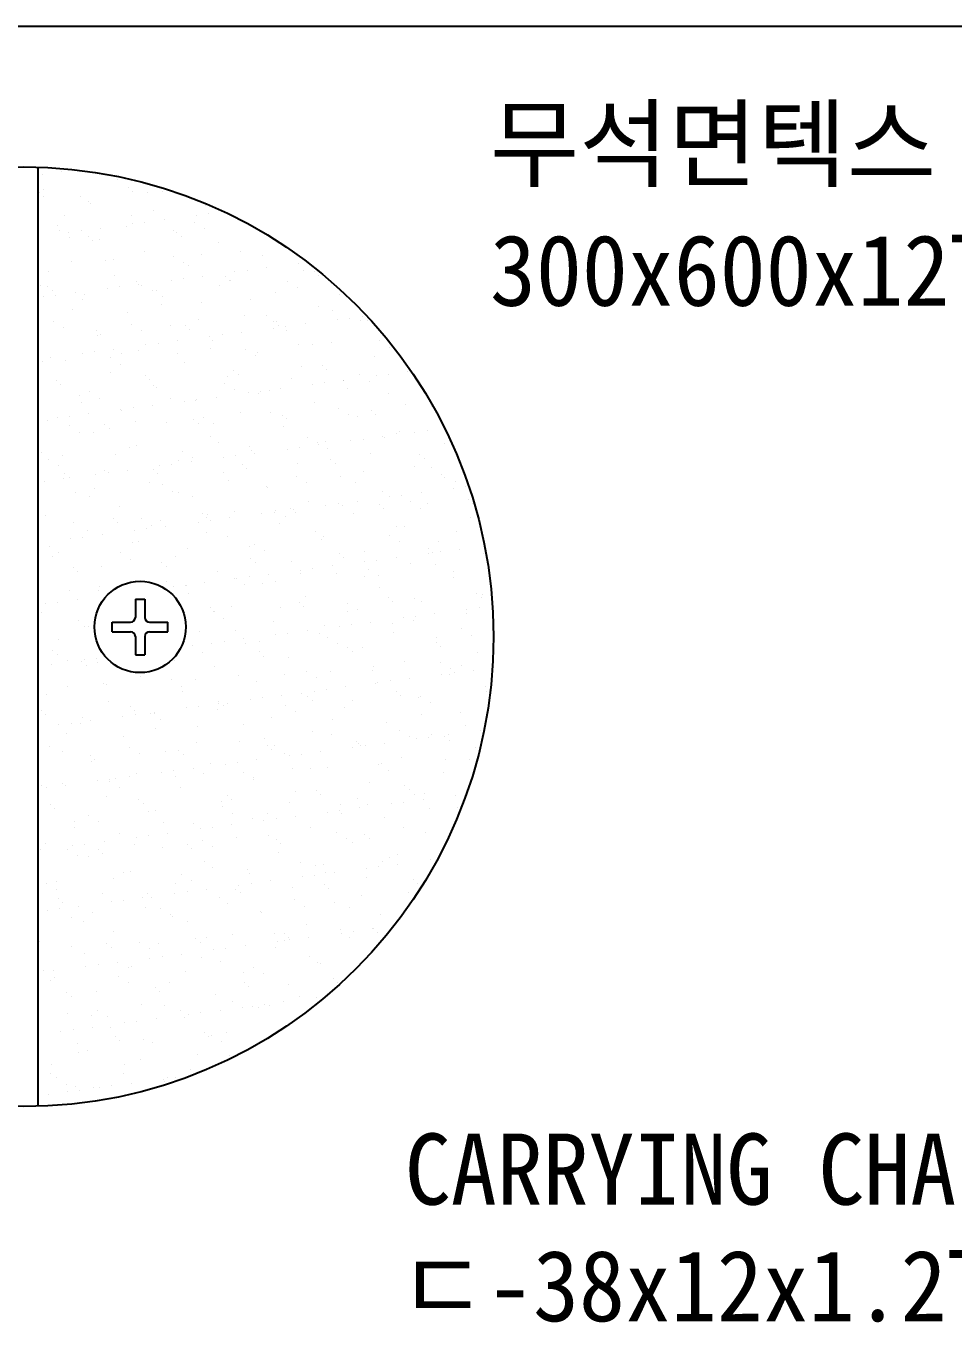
# Model space of a CAD drawing. Header units: millimetres. Extents: x 4197 to 36683, y 11436 to 28100.
# Drawn here: x 16821 to 17995, y 26451 to 28100 of the extents above; entities that cross this region are included whole.
import ezdxf

# ---------------------------------------------------------------- set-up
doc = ezdxf.new("R2010")
doc.units = ezdxf.units.MM
doc.header["$MEASUREMENT"] = 0
doc.layers.get('0').update_dxf_attribs({"linetype": 'CONTINUOUS'})
for name, color, linetype in [('3', 6, 'CONTINUOUS'), ('6', 6, 'CONTINUOUS'), ('7', 7, 'CONTINUOUS'), ('A-MKXS-LEAD', 7, 'CONTINUOUS'), ('HA', 9, 'CONTINUOUS')]:
    doc.layers.add(name, color=color, linetype=linetype)
doc.layers.add('A-MKXS-TEXT1', color=3, linetype='CONTINUOUS', lineweight=25)
doc.styles.add('돋움체', font='')
doc.styles.get('돋움체').set_extended_font_data('DotumChe')

# ---------------------------------------------------------------- blocks, each defined once
blk = doc.blocks.new('*X6')
at = {"color": 0}
for p, q in [((234.2, 2671.77), (234.2, 2671.77)), ((238.27, 2672.3), (238.27, 2672.3)), ((234.4, 2668.56), (234.4, 2668.56)), ((249.97, 2670.63), (249.97, 2670.63)), ((252.32, 2668.99), (252.32, 2668.99)), ((233.6, 2667.98), (233.6, 2667.98)), ((234.52, 2667.13), (234.52, 2667.13)), ((242.2, 2667), (242.2, 2667)), ((243.94, 2666.01), (243.94, 2666.01)), ((244.31, 2665.65), (244.31, 2665.65)), ((253.24, 2668.14), (253.24, 2668.14)), ((256.29, 2667.97), (256.29, 2667.97)), ((259.5, 2668.08), (259.5, 2668.08)), ((238.87, 2663.15), (238.87, 2663.15)), ((253.06, 2663.13), (253.06, 2663.13)), ((257.59, 2664.16), (257.59, 2664.16)), ((266.67, 2663.1), (266.67, 2663.1)), ((268.63, 2665.2), (268.63, 2665.2)), ((269.28, 2663.44), (269.28, 2663.44)), ((237.49, 2661.06), (237.49, 2661.06)), ((246.42, 2660.43), (246.42, 2660.43)), ((251.9, 2660.82), (251.9, 2660.82)), ((253.21, 2661.32), (253.21, 2661.32)), ((255.82, 2661.67), (255.82, 2661.67)), ((259.88, 2662.2), (259.88, 2662.2)), ((261.88, 2660.02), (261.88, 2660.02)), ((266.2, 2661.65), (266.2, 2661.65)), ((268.31, 2660.31), (268.31, 2660.31)), ((237.8, 2659.85), (237.8, 2659.85)), ((239.75, 2659.55), (239.75, 2659.55)), ((239.91, 2658.51), (239.91, 2658.51)), ((242.36, 2659.89), (242.36, 2659.89)), ((243.85, 2658.59), (243.85, 2658.59)), ((244.77, 2657.74), (244.77, 2657.74)), ((246.31, 2657.95), (246.31, 2657.95)), ((262.56, 2659.6), (262.56, 2659.6)), ((263.49, 2658.75), (263.49, 2658.75)), ((271.42, 2657.47), (271.42, 2657.47)), ((255.85, 2655.4), (255.85, 2655.4)), ((261.81, 2654.51), (261.81, 2654.51)), ((267.84, 2654.77), (267.84, 2654.77)), ((275.9, 2655.47), (275.9, 2655.47)), ((280.54, 2654.59), (280.54, 2654.59)), ((286.55, 2655.78), (286.55, 2655.78)), ((233.41, 2652.7), (233.41, 2652.7)), ((240.29, 2653.33), (240.29, 2653.33)), ((247.5, 2653.67), (247.5, 2653.67)), ((249.12, 2653.75), (249.12, 2653.75)), ((263.92, 2653.16), (263.92, 2653.16)), ((264.97, 2652.52), (264.97, 2652.52)), ((281.49, 2652.1), (281.49, 2652.1)), ((288.29, 2653), (288.29, 2653)), ((235.51, 2651.36), (235.51, 2651.36)), ((249.41, 2650.45), (249.41, 2650.45)), ((254.1, 2649.19), (254.1, 2649.19)), ((261.37, 2649.45), (261.37, 2649.45)), ((263.97, 2649.79), (263.97, 2649.79)), ((268.04, 2650.33), (268.04, 2650.33)), ((272.81, 2650.2), (272.81, 2650.2)), ((273.73, 2649.36), (273.73, 2649.36)), ((273.8, 2649.42), (273.8, 2649.42)), ((274.83, 2651.22), (274.83, 2651.22)), ((277.43, 2651.57), (277.43, 2651.57)), ((285.81, 2649.16), (285.81, 2649.16)), ((289.36, 2651.48), (289.36, 2651.48)), ((291.53, 2651.22), (291.53, 2651.22)), ((292.45, 2650.37), (292.45, 2650.37)), ((233.84, 2648.38), (233.84, 2648.38)), ((235.38, 2648.18), (235.38, 2648.18)), ((236.3, 2647.34), (236.3, 2647.34)), ((237.05, 2646.25), (237.05, 2646.25)), ((241.12, 2646.79), (241.12, 2646.79)), ((243.11, 2646.52), (243.11, 2646.52)), ((247.91, 2647.68), (247.91, 2647.68)), ((250.51, 2648.02), (250.51, 2648.02)), ((254.58, 2648.56), (254.58, 2648.56)), ((255.02, 2648.35), (255.02, 2648.35)), ((257.41, 2647.36), (257.41, 2647.36)), ((258.23, 2647.35), (258.23, 2647.35)), ((271.51, 2648.33), (271.51, 2648.33)), ((283.34, 2646.86), (283.34, 2646.86)), ((287.92, 2647.82), (287.92, 2647.82)), ((296.8, 2646.38), (296.8, 2646.38)), ((234.45, 2645.91), (234.45, 2645.91)), ((242.66, 2645.28), (242.66, 2645.28)), ((259.37, 2644.36), (259.37, 2644.36)), ((259.52, 2646.01), (259.52, 2646.01)), ((267.77, 2644.79), (267.77, 2644.79)), ((278.08, 2645.37), (278.08, 2645.37)), ((292.46, 2643.98), (292.46, 2643.98)), ((240.65, 2643.35), (240.65, 2643.35)), ((252.2, 2642.72), (252.2, 2642.72)), ((267.11, 2641.18), (267.11, 2641.18)), ((276.89, 2641.91), (276.89, 2641.91)), ((281.42, 2642.01), (281.42, 2642.01)), ((283.06, 2640.81), (283.06, 2640.81)), ((283.52, 2640.67), (283.52, 2640.67)), ((295.51, 2642.98), (295.51, 2642.98)), ((296.44, 2641.12), (296.44, 2641.12)), ((299.04, 2641.47), (299.04, 2641.47)), ((301.28, 2640.88), (301.28, 2640.88)), ((301.78, 2641.82), (301.78, 2641.82)), ((302.7, 2640.98), (302.7, 2640.98)), ((236.63, 2640.65), (236.63, 2640.65)), ((238.71, 2639.38), (238.71, 2639.38)), ((245.63, 2638.79), (245.63, 2638.79)), ((246.55, 2637.95), (246.55, 2637.95)), ((253.02, 2640.21), (253.02, 2640.21)), ((255.12, 2638.87), (255.12, 2638.87)), ((261.32, 2639.84), (261.32, 2639.84)), ((264.34, 2639.8), (264.34, 2639.8)), ((265.26, 2638.96), (265.26, 2638.96)), ((272.13, 2637.92), (272.13, 2637.92)), ((276.19, 2638.46), (276.19, 2638.46)), ((282.98, 2639.35), (282.98, 2639.35)), ((283.98, 2639.97), (283.98, 2639.97)), ((285.58, 2639.69), (285.58, 2639.69)), ((285.71, 2638.81), (285.71, 2638.81)), ((289.65, 2640.23), (289.65, 2640.23)), ((245.75, 2637.77), (245.75, 2637.77)), ((256.06, 2635.81), (256.06, 2635.81)), ((258.67, 2636.15), (258.67, 2636.15)), ((262.73, 2636.69), (262.73, 2636.69)), ((269.52, 2637.58), (269.52, 2637.58)), ((270.15, 2636.74), (270.15, 2636.74)), ((288.33, 2635.98), (288.33, 2635.98)), ((291.11, 2635.83), (291.11, 2635.83)), ((295.25, 2636.25), (295.25, 2636.25)), ((305.42, 2636.67), (305.42, 2636.67)), ((307.53, 2635.32), (307.53, 2635.32)), ((235.81, 2633.14), (235.81, 2633.14)), ((239.01, 2632.6), (239.01, 2632.6)), ((242.6, 2634.04), (242.6, 2634.04)), ((245.21, 2634.38), (245.21, 2634.38)), ((248.62, 2633.06), (248.62, 2633.06)), ((249.27, 2634.91), (249.27, 2634.91)), ((250.9, 2633.96), (250.9, 2633.96)), ((254.58, 2634.67), (254.58, 2634.67)), ((262.71, 2634.03), (262.71, 2634.03)), ((269.61, 2634.97), (269.61, 2634.97)), ((277.02, 2634.87), (277.02, 2634.87)), ((279.13, 2633.52), (279.13, 2633.52)), ((279.68, 2634.18), (279.68, 2634.18)), ((304.37, 2633.37), (304.37, 2633.37)), ((234.31, 2632.23), (234.31, 2632.23)), ((248.55, 2630.04), (248.55, 2630.04)), ((250.73, 2631.72), (250.73, 2631.72)), ((264.12, 2632.11), (264.12, 2632.11)), ((274.59, 2630.41), (274.59, 2630.41)), ((288.8, 2631.3), (288.8, 2631.3)), ((293.31, 2631.42), (293.31, 2631.42)), ((294.23, 2630.58), (294.23, 2630.58)), ((311.26, 2630.13), (311.26, 2630.13)), ((237.16, 2628.39), (237.16, 2628.39)), ((238.08, 2627.55), (238.08, 2627.55)), ((255.87, 2629.4), (255.87, 2629.4)), ((256.8, 2628.56), (256.8, 2628.56)), ((257.67, 2627.16), (257.67, 2627.16)), ((272.62, 2627.72), (272.62, 2627.72)), ((273.24, 2629.23), (273.24, 2629.23)), ((275.51, 2629.57), (275.51, 2629.57)), ((286.72, 2628.69), (286.72, 2628.69)), ((291.14, 2627.48), (291.14, 2627.48)), ((293.74, 2627.82), (293.74, 2627.82)), ((297.63, 2628.2), (297.63, 2628.2)), ((297.8, 2628.36), (297.8, 2628.36)), ((301.02, 2629.52), (301.02, 2629.52)), ((303.13, 2628.18), (303.13, 2628.18)), ((304.59, 2629.25), (304.59, 2629.25)), ((307.2, 2629.59), (307.2, 2629.59)), ((242.1, 2625.1), (242.1, 2625.1)), ((244.22, 2625.92), (244.22, 2625.92)), ((246.33, 2624.57), (246.33, 2624.57)), ((258.32, 2626.88), (258.32, 2626.88)), ((261.15, 2624.57), (261.15, 2624.57)), ((266.82, 2624.28), (266.82, 2624.28)), ((270.89, 2624.81), (270.89, 2624.81)), ((274.73, 2626.37), (274.73, 2626.37)), ((277.68, 2625.71), (277.68, 2625.71)), ((279.86, 2625.58), (279.86, 2625.58)), ((280.28, 2626.05), (280.28, 2626.05)), ((282.06, 2626.13), (282.06, 2626.13)), ((284.34, 2626.59), (284.34, 2626.59)), ((298.58, 2626.59), (298.58, 2626.59)), ((307.17, 2625.64), (307.17, 2625.64)), ((242.43, 2623.56), (242.43, 2623.56)), ((250.76, 2622.16), (250.76, 2622.16)), ((250.93, 2621.99), (250.93, 2621.99)), ((253.36, 2622.51), (253.36, 2622.51)), ((257.43, 2623.04), (257.43, 2623.04)), ((264.22, 2623.94), (264.22, 2623.94)), ((266.49, 2624.06), (266.49, 2624.06)), ((276.03, 2621.5), (276.03, 2621.5)), ((282.32, 2621.54), (282.32, 2621.54)), ((291.6, 2623.57), (291.6, 2623.57)), ((296.63, 2622.37), (296.63, 2622.37)), ((303.56, 2622.03), (303.56, 2622.03)), ((310.72, 2623.34), (310.72, 2623.34)), ((316.29, 2622.76), (316.29, 2622.76)), ((235.36, 2619.92), (235.36, 2619.92)), ((237.3, 2620.39), (237.3, 2620.39)), ((239.83, 2618.77), (239.83, 2618.77)), ((239.9, 2620.73), (239.9, 2620.73)), ((243.97, 2621.27), (243.97, 2621.27)), ((247.41, 2619), (247.41, 2619)), ((253.92, 2619.74), (253.92, 2619.74)), ((260.46, 2619.43), (260.46, 2619.43)), ((266.12, 2620.01), (266.12, 2620.01)), ((267.04, 2619.17), (267.04, 2619.17)), ((268.23, 2620.57), (268.23, 2620.57)), ((270.34, 2619.23), (270.34, 2619.23)), ((284.84, 2621.02), (284.84, 2621.02)), ((285.76, 2620.18), (285.76, 2620.18)), ((298.74, 2621.03), (298.74, 2621.03)), ((300.72, 2620.69), (300.72, 2620.69)), ((304.48, 2621.19), (304.48, 2621.19)), ((241.94, 2617.42), (241.94, 2617.42)), ((244.9, 2617.36), (244.9, 2617.36)), ((248.33, 2618.16), (248.33, 2618.16)), ((269.59, 2616.56), (269.59, 2616.56)), ((285.15, 2618.63), (285.15, 2618.63)), ((290.11, 2616.19), (290.11, 2616.19)), ((301.89, 2615.95), (301.89, 2615.95)), ((305.96, 2616.48), (305.96, 2616.48)), ((306.33, 2616.19), (306.33, 2616.19)), ((308.83, 2617.2), (308.83, 2617.2)), ((309.54, 2617.59), (309.54, 2617.59)), ((312.75, 2617.38), (312.75, 2617.38)), ((315.35, 2617.72), (315.35, 2617.72)), ((252.68, 2614.17), (252.68, 2614.17)), ((254.02, 2614.49), (254.02, 2614.49)), ((263.83, 2613.42), (263.83, 2613.42)), ((271.39, 2615.18), (271.39, 2615.18)), ((277.93, 2614.39), (277.93, 2614.39)), ((278.41, 2613.45), (278.41, 2613.45)), ((285.83, 2613.84), (285.83, 2613.84)), ((288.43, 2614.18), (288.43, 2614.18)), ((292.23, 2615.23), (292.23, 2615.23)), ((292.5, 2614.71), (292.5, 2614.71)), ((293.98, 2615.52), (293.98, 2615.52)), ((294.34, 2613.88), (294.34, 2613.88)), ((299.29, 2615.61), (299.29, 2615.61)), ((319.08, 2615.03), (319.08, 2615.03)), ((233.96, 2613.16), (233.96, 2613.16)), ((235.43, 2611.62), (235.43, 2611.62)), ((238.45, 2612.42), (238.45, 2612.42)), ((249.53, 2612.59), (249.53, 2612.59)), ((261.52, 2610.63), (261.52, 2610.63)), ((262.84, 2611.38), (262.84, 2611.38)), ((265.58, 2611.17), (265.58, 2611.17)), ((265.94, 2612.08), (265.94, 2612.08)), ((272.37, 2612.06), (272.37, 2612.06)), ((274.98, 2612.41), (274.98, 2612.41)), ((276.37, 2610.62), (276.37, 2610.62)), ((279.04, 2612.94), (279.04, 2612.94)), ((287.95, 2610.89), (287.95, 2610.89)), ((295.09, 2611.63), (295.09, 2611.63)), ((296.01, 2610.79), (296.01, 2610.79)), ((303.51, 2612.96), (303.51, 2612.96)), ((313.8, 2612.64), (313.8, 2612.64)), ((314.73, 2611.8), (314.73, 2611.8)), ((237.54, 2610.28), (237.54, 2610.28)), ((238.94, 2608.6), (238.94, 2608.6)), ((239.86, 2607.76), (239.86, 2607.76)), ((245.45, 2608.52), (245.45, 2608.52)), ((247.27, 2609.31), (247.27, 2609.31)), ((248.06, 2608.86), (248.06, 2608.86)), ((252.12, 2609.4), (252.12, 2609.4)), ((257.65, 2609.61), (257.65, 2609.61)), ((258.58, 2608.77), (258.58, 2608.77)), ((258.91, 2610.29), (258.91, 2610.29)), ((272.38, 2608.82), (272.38, 2608.82)), ((277.29, 2609.78), (277.29, 2609.78)), ((287.84, 2608.08), (287.84, 2608.08)), ((297.07, 2608.02), (297.07, 2608.02)), ((301.93, 2609.05), (301.93, 2609.05)), ((312.64, 2610.09), (312.64, 2610.09)), ((316.24, 2609.88), (316.24, 2609.88)), ((318.35, 2608.54), (318.35, 2608.54)), ((319.08, 2607.81), (319.08, 2607.81)), ((234.6, 2607.09), (234.6, 2607.09)), ((238.66, 2607.63), (238.66, 2607.63)), ((245.13, 2605.44), (245.13, 2605.44)), ((256.81, 2606.75), (256.81, 2606.75)), ((259.44, 2606.28), (259.44, 2606.28)), ((273.53, 2607.24), (273.53, 2607.24)), ((281.5, 2605.95), (281.5, 2605.95)), ((281.64, 2605.79), (281.64, 2605.79)), ((289.95, 2606.73), (289.95, 2606.73)), ((300.36, 2606.8), (300.36, 2606.8)), ((320.9, 2605.51), (320.9, 2605.51)), ((321.46, 2606.98), (321.46, 2606.98)), ((323.51, 2605.85), (323.51, 2605.85)), ((241.25, 2604.69), (241.25, 2604.69)), ((244.21, 2603.77), (244.21, 2603.77)), ((261.55, 2604.93), (261.55, 2604.93)), ((262.93, 2604.78), (262.93, 2604.78)), ((265.93, 2603.88), (265.93, 2603.88)), ((290.32, 2602.84), (290.32, 2602.84)), ((296.59, 2602.31), (296.59, 2602.31)), ((300.65, 2602.84), (300.65, 2602.84)), ((305.34, 2602.24), (305.34, 2602.24)), ((305.89, 2604.91), (305.89, 2604.91)), ((307.44, 2603.73), (307.44, 2603.73)), ((310.05, 2604.08), (310.05, 2604.08)), ((311.84, 2602.73), (311.84, 2602.73)), ((314.11, 2604.61), (314.11, 2604.61)), ((315.43, 2602.35), (315.43, 2602.35)), ((324.05, 2603.25), (324.05, 2603.25)), ((324.97, 2602.41), (324.97, 2602.41)), ((234.8, 2599.74), (234.8, 2599.74)), ((250.37, 2601.81), (250.37, 2601.81)), ((267.9, 2600.22), (267.9, 2600.22)), ((269.14, 2600.1), (269.14, 2600.1)), ((274.76, 2600.77), (274.76, 2600.77)), ((280.53, 2600.19), (280.53, 2600.19)), ((283.13, 2600.53), (283.13, 2600.53)), ((283.44, 2600.93), (283.44, 2600.93)), ((285.55, 2599.59), (285.55, 2599.59)), ((286.62, 2601.23), (286.62, 2601.23)), ((287.19, 2601.07), (287.19, 2601.07)), ((287.54, 2600.39), (287.54, 2600.39)), ((293.99, 2601.96), (293.99, 2601.96)), ((297.54, 2601.9), (297.54, 2601.9)), ((299.86, 2600.28), (299.86, 2600.28)), ((306.26, 2601.4), (306.26, 2601.4)), ((313.95, 2601.39), (313.95, 2601.39)), ((324.55, 2599.48), (324.55, 2599.48)), ((240.74, 2598.29), (240.74, 2598.29)), ((249.18, 2599.21), (249.18, 2599.21)), ((250.11, 2598.37), (250.11, 2598.37)), ((255.04, 2599.13), (255.04, 2599.13)), ((256.21, 2596.99), (256.21, 2596.99)), ((257.15, 2597.78), (257.15, 2597.78)), ((259.19, 2598.7), (259.19, 2598.7)), ((260.28, 2597.53), (260.28, 2597.53)), ((267.07, 2598.42), (267.07, 2598.42)), ((268.82, 2599.38), (268.82, 2599.38)), ((269.67, 2598.76), (269.67, 2598.76)), ((273.74, 2599.3), (273.74, 2599.3)), ((284.3, 2598.22), (284.3, 2598.22)), ((308.98, 2597.41), (308.98, 2597.41)), ((310.61, 2597.41), (310.61, 2597.41)), ((233.36, 2593.98), (233.36, 2593.98)), ((240.15, 2594.88), (240.15, 2594.88)), ((242.75, 2595.22), (242.75, 2595.22)), ((243.62, 2596.63), (243.62, 2596.63)), ((246.82, 2595.75), (246.82, 2595.75)), ((253.16, 2594.08), (253.16, 2594.08)), ((253.61, 2596.65), (253.61, 2596.65)), ((254.46, 2594.38), (254.46, 2594.38)), ((268.73, 2596.15), (268.73, 2596.15)), ((273.17, 2595.39), (273.17, 2595.39)), ((291.89, 2596.4), (291.89, 2596.4)), ((293.14, 2594.75), (293.14, 2594.75)), ((293.42, 2595.34), (293.42, 2595.34)), ((307.45, 2595.59), (307.45, 2595.59)), ((309.55, 2594.24), (309.55, 2594.24)), ((317.81, 2594.3), (317.81, 2594.3)), ((321.54, 2596.55), (321.54, 2596.55)), ((235.74, 2593.37), (235.74, 2593.37)), ((237.59, 2592.01), (237.59, 2592.01)), ((250.65, 2591.98), (250.65, 2591.98)), ((264.74, 2592.95), (264.74, 2592.95)), ((277.85, 2593.27), (277.85, 2593.27)), ((279.05, 2593.78), (279.05, 2593.78)), ((281.15, 2592.44), (281.15, 2592.44)), ((296.87, 2591.84), (296.87, 2591.84)), ((302.24, 2592.23), (302.24, 2592.23)), ((315.58, 2592.85), (315.58, 2592.85)), ((315.6, 2591.86), (315.6, 2591.86)), ((316.51, 2592.01), (316.51, 2592.01)), ((318.2, 2592.21), (318.2, 2592.21)), ((322.27, 2592.74), (322.27, 2592.74)), ((327.35, 2591.75), (327.35, 2591.75)), ((236.34, 2591.15), (236.34, 2591.15)), ((240.72, 2588.81), (240.72, 2588.81)), ((246.71, 2589.13), (246.71, 2589.13)), ((252.75, 2590.64), (252.75, 2590.64)), ((259.43, 2589.82), (259.43, 2589.82)), ((260.35, 2588.97), (260.35, 2588.97)), ((262.28, 2591.2), (262.28, 2591.2)), ((278.15, 2590.83), (278.15, 2590.83)), ((279.07, 2589.98), (279.07, 2589.98)), ((286.67, 2590.16), (286.67, 2590.16)), ((291.28, 2588.66), (291.28, 2588.66)), ((295.35, 2589.2), (295.35, 2589.2)), ((297.79, 2591), (297.79, 2591)), ((302.14, 2590.09), (302.14, 2590.09)), ((304.74, 2590.43), (304.74, 2590.43)), ((308.81, 2590.97), (308.81, 2590.97)), ((311.78, 2589.68), (311.78, 2589.68)), ((317.15, 2589.41), (317.15, 2589.41)), ((241.64, 2587.96), (241.64, 2587.96)), ((255.54, 2586.03), (255.54, 2586.03)), ((260.34, 2585.8), (260.34, 2585.8)), ((271.11, 2588.09), (271.11, 2588.09)), ((274.65, 2586.64), (274.65, 2586.64)), ((275.22, 2586.55), (275.22, 2586.55)), ((277.82, 2586.89), (277.82, 2586.89)), ((281.89, 2587.42), (281.89, 2587.42)), ((283.42, 2586), (283.42, 2586)), ((288.68, 2588.32), (288.68, 2588.32)), ((288.74, 2587.6), (288.74, 2587.6)), ((296.21, 2587.61), (296.21, 2587.61)), ((302.14, 2587.01), (302.14, 2587.01)), ((303.05, 2588.44), (303.05, 2588.44)), ((305.16, 2587.1), (305.16, 2587.1)), ((320.86, 2588.02), (320.86, 2588.02)), ((320.9, 2586.8), (320.9, 2586.8)), ((239.97, 2583.96), (239.97, 2583.96)), ((245.99, 2583.98), (245.99, 2583.98)), ((246.25, 2584.83), (246.25, 2584.83)), ((248.36, 2583.49), (248.36, 2583.49)), ((261.76, 2584.78), (261.76, 2584.78)), ((264.37, 2585.12), (264.37, 2585.12)), ((264.7, 2584.99), (264.7, 2584.99)), ((265.08, 2583.47), (265.08, 2583.47)), ((268.43, 2585.65), (268.43, 2585.65)), ((276.76, 2585.29), (276.76, 2585.29)), ((280.64, 2585.54), (280.64, 2585.54)), ((305.33, 2584.73), (305.33, 2584.73)), ((325.83, 2583.46), (325.83, 2583.46)), ((327.05, 2583.09), (327.05, 2583.09)), ((234.85, 2581.23), (234.85, 2581.23)), ((237.45, 2581.57), (237.45, 2581.57)), ((241.51, 2582.11), (241.51, 2582.11)), ((269.68, 2580.43), (269.68, 2580.43)), ((274.2, 2580.59), (274.2, 2580.59)), ((284.35, 2580.46), (284.35, 2580.46)), ((288.4, 2581.44), (288.4, 2581.44)), ((289.32, 2580.59), (289.32, 2580.59)), ((289.76, 2582.66), (289.76, 2582.66)), ((298.65, 2581.29), (298.65, 2581.29)), ((307.12, 2582.45), (307.12, 2582.45)), ((308.04, 2581.6), (308.04, 2581.6)), ((312.75, 2582.26), (312.75, 2582.26)), ((314.16, 2581.62), (314.16, 2581.62)), ((326.36, 2580.33), (326.36, 2580.33)), ((326.75, 2582.61), (326.75, 2582.61)), ((233.94, 2579.33), (233.94, 2579.33)), ((241.85, 2577.69), (241.85, 2577.69)), ((270.25, 2579.49), (270.25, 2579.49)), ((270.6, 2579.58), (270.6, 2579.58)), ((272.36, 2578.14), (272.36, 2578.14)), ((283.02, 2577.49), (283.02, 2577.49)), ((298.59, 2579.56), (298.59, 2579.56)), ((300.76, 2579.95), (300.76, 2579.95)), ((310.29, 2578.22), (310.29, 2578.22)), ((312.39, 2577.62), (312.39, 2577.62)), ((312.9, 2578.56), (312.9, 2578.56)), ((316.96, 2579.1), (316.96, 2579.1)), ((323.69, 2579.07), (323.69, 2579.07)), ((323.75, 2579.99), (323.75, 2579.99)), ((243.06, 2576.45), (243.06, 2576.45)), ((243.96, 2576.34), (243.96, 2576.34)), ((267.45, 2575.42), (267.45, 2575.42)), ((274.95, 2575.6), (274.95, 2575.6)), ((285.98, 2575.02), (285.98, 2575.02)), ((290.04, 2575.55), (290.04, 2575.55)), ((292.56, 2574.93), (292.56, 2574.93)), ((293.67, 2576.61), (293.67, 2576.61)), ((296.84, 2576.45), (296.84, 2576.45)), ((299.44, 2576.79), (299.44, 2576.79)), ((303.5, 2577.32), (303.5, 2577.32)), ((308.13, 2577), (308.13, 2577)), ((308.35, 2575.11), (308.35, 2575.11)), ((322.66, 2575.95), (322.66, 2575.95)), ((237.52, 2573.58), (237.52, 2573.58)), ((265.86, 2572.34), (265.86, 2572.34)), ((269.92, 2572.9), (269.92, 2572.9)), ((272.52, 2573.25), (272.52, 2573.25)), ((276.59, 2573.78), (276.59, 2573.78)), ((276.99, 2572.86), (276.99, 2572.86)), ((279.95, 2573.31), (279.95, 2573.31)), ((283.38, 2574.67), (283.38, 2574.67)), ((294.26, 2574.14), (294.26, 2574.14)), ((296.37, 2572.8), (296.37, 2572.8)), ((298.65, 2572.05), (298.65, 2572.05)), ((301.68, 2572.05), (301.68, 2572.05)), ((317.25, 2574.12), (317.25, 2574.12)), ((317.36, 2573.06), (317.36, 2573.06)), ((318.28, 2572.21), (318.28, 2572.21)), ((324.77, 2574.6), (324.77, 2574.6)), ((236.32, 2571.28), (236.32, 2571.28)), ((237.46, 2570.54), (237.46, 2570.54)), ((243, 2569.36), (243, 2569.36)), ((245.6, 2569.7), (245.6, 2569.7)), ((267.97, 2571), (267.97, 2571)), ((279.93, 2571.04), (279.93, 2571.04)), ((280.85, 2570.19), (280.85, 2570.19)), ((286.11, 2569.98), (286.11, 2569.98)), ((299.57, 2571.2), (299.57, 2571.2)), ((326.07, 2571.02), (326.07, 2571.02)), ((236.21, 2568.47), (236.21, 2568.47)), ((239.57, 2569.19), (239.57, 2569.19)), ((242.5, 2569.02), (242.5, 2569.02)), ((243.42, 2568.17), (243.42, 2568.17)), ((245.86, 2568.72), (245.86, 2568.72)), ((262.13, 2569.18), (262.13, 2569.18)), ((270.55, 2567.91), (270.55, 2567.91)), ((289.86, 2567), (289.86, 2567)), ((294.94, 2566.88), (294.94, 2566.88)), ((303.92, 2567.22), (303.92, 2567.22)), ((303.96, 2567.96), (303.96, 2567.96)), ((310.5, 2568.95), (310.5, 2568.95)), ((318.26, 2568.8), (318.26, 2568.8)), ((320.37, 2567.46), (320.37, 2567.46)), ((321.05, 2566.69), (321.05, 2566.69)), ((322.63, 2568.23), (322.63, 2568.23)), ((325.12, 2567.22), (325.12, 2567.22)), ((239.41, 2563.77), (239.41, 2563.77)), ((247.16, 2564.36), (247.16, 2564.36)), ((247.77, 2564.19), (247.77, 2564.19)), ((254.98, 2565.84), (254.98, 2565.84)), ((261.46, 2565.19), (261.46, 2565.19)), ((263.57, 2563.85), (263.57, 2563.85)), ((266.48, 2565.2), (266.48, 2565.2)), ((275.56, 2566.16), (275.56, 2566.16)), ((279.37, 2564.81), (279.37, 2564.81)), ((285.2, 2566.21), (285.2, 2566.21)), ((291.97, 2565.65), (291.97, 2565.65)), ((304.47, 2564.32), (304.47, 2564.32)), ((304.99, 2564.57), (304.99, 2564.57)), ((307.59, 2564.92), (307.59, 2564.92)), ((311.66, 2565.45), (311.66, 2565.45)), ((318.45, 2566.35), (318.45, 2566.35)), ((320.04, 2566.39), (320.04, 2566.39)), ((235.17, 2562.05), (235.17, 2562.05)), ((263.8, 2562.74), (263.8, 2562.74)), ((278.07, 2561.03), (278.07, 2561.03)), ((280.67, 2561.37), (280.67, 2561.37)), ((284.74, 2561.91), (284.74, 2561.91)), ((288.91, 2562.25), (288.91, 2562.25)), ((290.18, 2561.65), (290.18, 2561.65)), ((291.53, 2562.8), (291.53, 2562.8)), ((294.13, 2563.15), (294.13, 2563.15)), ((298.2, 2563.68), (298.2, 2563.68)), ((308.89, 2562.66), (308.89, 2562.66)), ((309.82, 2561.81), (309.82, 2561.81)), ((313.6, 2561.44), (313.6, 2561.44)), ((313.87, 2561.65), (313.87, 2561.65)), ((327.61, 2563.67), (327.61, 2563.67)), ((327.96, 2562.62), (327.96, 2562.62)), ((328.53, 2562.82), (328.53, 2562.82)), ((234.03, 2558.62), (234.03, 2558.62)), ((248.23, 2560.67), (248.23, 2560.67)), ((252.74, 2559.63), (252.74, 2559.63)), ((253.66, 2558.78), (253.66, 2558.78)), ((257.82, 2558.36), (257.82, 2558.36)), ((264.61, 2559.26), (264.61, 2559.26)), ((267.22, 2559.6), (267.22, 2559.6)), ((271.16, 2559.01), (271.16, 2559.01)), ((271.28, 2560.14), (271.28, 2560.14)), ((271.46, 2560.64), (271.46, 2560.64)), ((272.38, 2559.79), (272.38, 2559.79)), ((273.34, 2560.18), (273.34, 2560.18)), ((285.47, 2559.85), (285.47, 2559.85)), ((287.58, 2558.51), (287.58, 2558.51)), ((291.1, 2560.8), (291.1, 2560.8)), ((298.03, 2559.37), (298.03, 2559.37)), ((299.56, 2560.82), (299.56, 2560.82)), ((315.98, 2560.31), (315.98, 2560.31)), ((322.42, 2558.34), (322.42, 2558.34)), ((234.95, 2557.77), (234.95, 2557.77)), ((237.7, 2555.72), (237.7, 2555.72)), ((240.3, 2556.06), (240.3, 2556.06)), ((242.21, 2556.04), (242.21, 2556.04)), ((242.76, 2557.21), (242.76, 2557.21)), ((244.36, 2556.59), (244.36, 2556.59)), ((251.15, 2557.49), (251.15, 2557.49)), ((253.76, 2557.83), (253.76, 2557.83)), ((257.07, 2558.05), (257.07, 2558.05)), ((257.77, 2558.11), (257.77, 2558.11)), ((259.18, 2556.7), (259.18, 2556.7)), ((276.73, 2555.81), (276.73, 2555.81)), ((282.46, 2557.3), (282.46, 2557.3)), ((295.45, 2556.82), (295.45, 2556.82)), ((306.85, 2556.27), (306.85, 2556.27)), ((314.17, 2557.83), (314.17, 2557.83)), ((239.3, 2553.79), (239.3, 2553.79)), ((251.33, 2553.17), (251.33, 2553.17)), ((258.01, 2554.8), (258.01, 2554.8)), ((266.89, 2555.24), (266.89, 2555.24)), ((291.28, 2554.2), (291.28, 2554.2)), ((295.17, 2553.67), (295.17, 2553.67)), ((309.47, 2554.5), (309.47, 2554.5)), ((311.58, 2553.16), (311.58, 2553.16)), ((315.75, 2553.04), (315.75, 2553.04)), ((316.39, 2553.71), (316.39, 2553.71)), ((319.14, 2553.27), (319.14, 2553.27)), ((319.81, 2553.58), (319.81, 2553.58)), ((323.57, 2555.47), (323.57, 2555.47)), ((326.6, 2554.47), (326.6, 2554.47)), ((235.76, 2551.1), (235.76, 2551.1)), ((238.37, 2550.06), (238.37, 2550.06)), ((252.67, 2550.9), (252.67, 2550.9)), ((260.15, 2550.06), (260.15, 2550.06)), ((262.99, 2550.24), (262.99, 2550.24)), ((266.77, 2551.87), (266.77, 2551.87)), ((275.72, 2552.13), (275.72, 2552.13)), ((281.07, 2552.7), (281.07, 2552.7)), ((281.71, 2551.25), (281.71, 2551.25)), ((282.63, 2550.4), (282.63, 2550.4)), ((283.18, 2551.36), (283.18, 2551.36)), ((292.89, 2550.04), (292.89, 2550.04)), ((299.69, 2550.93), (299.69, 2550.93)), ((300.43, 2552.26), (300.43, 2552.26)), ((300.82, 2551.64), (300.82, 2551.64)), ((301.35, 2551.41), (301.35, 2551.41)), ((302.29, 2551.27), (302.29, 2551.27)), ((306.35, 2551.81), (306.35, 2551.81)), ((313.14, 2552.7), (313.14, 2552.7)), ((320.06, 2552.42), (320.06, 2552.42)), ((325.51, 2550.83), (325.51, 2550.83)), ((244.27, 2549.22), (244.27, 2549.22)), ((244.58, 2547.99), (244.58, 2547.99)), ((245.2, 2548.38), (245.2, 2548.38)), ((254.78, 2549.55), (254.78, 2549.55)), ((263.91, 2549.39), (263.91, 2549.39)), ((269.69, 2547.5), (269.69, 2547.5)), ((272.77, 2547.39), (272.77, 2547.39)), ((275.37, 2547.73), (275.37, 2547.73)), ((279.44, 2548.26), (279.44, 2548.26)), ((285.26, 2549.57), (285.26, 2549.57)), ((286.23, 2549.16), (286.23, 2549.16)), ((288.83, 2549.5), (288.83, 2549.5)), ((305.08, 2547.36), (305.08, 2547.36)), ((305.7, 2547.43), (305.7, 2547.43)), ((309.94, 2548.77), (309.94, 2548.77)), ((319.17, 2548.32), (319.17, 2548.32)), ((324.41, 2548.44), (324.41, 2548.44)), ((252.52, 2544.72), (252.52, 2544.72)), ((254.12, 2545.43), (254.12, 2545.43)), ((259.31, 2545.61), (259.31, 2545.61)), ((261.91, 2545.96), (261.91, 2545.96)), ((262.37, 2544.72), (262.37, 2544.72)), ((265.98, 2546.49), (265.98, 2546.49)), ((268.26, 2545.4), (268.26, 2545.4)), ((276.68, 2545.55), (276.68, 2545.55)), ((278.81, 2544.63), (278.81, 2544.63)), ((286.98, 2546.42), (286.98, 2546.42)), ((290.77, 2546.52), (290.77, 2546.52)), ((294.38, 2546.7), (294.38, 2546.7)), ((307.18, 2546.01), (307.18, 2546.01)), ((318.77, 2545.66), (318.77, 2545.66)), ((233.97, 2542.92), (233.97, 2542.92)), ((234.99, 2542.41), (234.99, 2542.41)), ((238.55, 2543.37), (238.55, 2543.37)), ((239.06, 2542.95), (239.06, 2542.95)), ((245.85, 2543.84), (245.85, 2543.84)), ((248.28, 2543.75), (248.28, 2543.75)), ((248.45, 2544.19), (248.45, 2544.19)), ((249.55, 2544.39), (249.55, 2544.39)), ((250.38, 2542.41), (250.38, 2542.41)), ((263.24, 2542.56), (263.24, 2542.56)), ((278.78, 2544.21), (278.78, 2544.21)), ((291.96, 2541.85), (291.96, 2541.85)), ((303.2, 2543.59), (303.2, 2543.59)), ((310.67, 2542.87), (310.67, 2542.87)), ((311.6, 2542.02), (311.6, 2542.02)), ((247.67, 2540.49), (247.67, 2540.49)), ((254.52, 2539.83), (254.52, 2539.83)), ((272.07, 2539.45), (272.07, 2539.45)), ((273.24, 2540.84), (273.24, 2540.84)), ((274.16, 2540), (274.16, 2540)), ((286.37, 2539.37), (286.37, 2539.37)), ((287.63, 2541.52), (287.63, 2541.52)), ((292.88, 2541.01), (292.88, 2541.01)), ((300.68, 2540.21), (300.68, 2540.21)), ((307.84, 2539.06), (307.84, 2539.06)), ((310.44, 2539.4), (310.44, 2539.4)), ((312.74, 2541.03), (312.74, 2541.03)), ((314.51, 2539.94), (314.51, 2539.94)), ((314.78, 2541.18), (314.78, 2541.18)), ((321.3, 2540.83), (321.3, 2540.83)), ((235.81, 2538.82), (235.81, 2538.82)), ((236.73, 2537.98), (236.73, 2537.98)), ((243.88, 2536.6), (243.88, 2536.6)), ((255.44, 2538.99), (255.44, 2538.99)), ((256.5, 2537.38), (256.5, 2537.38)), ((257.97, 2537.57), (257.97, 2537.57)), ((272.28, 2538.41), (272.28, 2538.41)), ((274.39, 2537.06), (274.39, 2537.06)), ((281.6, 2536.9), (281.6, 2536.9)), ((287.59, 2536.39), (287.59, 2536.39)), ((294.38, 2537.29), (294.38, 2537.29)), ((296.98, 2537.63), (296.98, 2537.63)), ((297.17, 2538.96), (297.17, 2538.96)), ((297.23, 2537.02), (297.23, 2537.02)), ((301.05, 2538.16), (301.05, 2538.16)), ((302.79, 2538.87), (302.79, 2538.87)), ((315.95, 2538.03), (315.95, 2538.03)), ((321.86, 2538.16), (321.86, 2538.16)), ((240.93, 2535.31), (240.93, 2535.31)), ((241.08, 2533.99), (241.08, 2533.99)), ((245.99, 2535.26), (245.99, 2535.26)), ((259.79, 2535), (259.79, 2535)), ((266.04, 2534.83), (266.04, 2534.83)), ((267.46, 2533.74), (267.46, 2533.74)), ((270.07, 2534.09), (270.07, 2534.09)), ((274.13, 2534.62), (274.13, 2534.62)), ((278.51, 2536.01), (278.51, 2536.01)), ((280.92, 2535.51), (280.92, 2535.51)), ((283.52, 2535.86), (283.52, 2535.86)), ((290.72, 2534.02), (290.72, 2534.02)), ((306.29, 2536.09), (306.29, 2536.09)), ((310.38, 2534.03), (310.38, 2534.03)), ((247.21, 2531.08), (247.21, 2531.08)), ((250.47, 2532.76), (250.47, 2532.76)), ((254, 2531.97), (254, 2531.97)), ((256.61, 2532.31), (256.61, 2532.31)), ((260.67, 2532.85), (260.67, 2532.85)), ((267.88, 2531.26), (267.88, 2531.26)), ((275.16, 2531.95), (275.16, 2531.95)), ((281.98, 2532.23), (281.98, 2532.23)), ((283.49, 2531.45), (283.49, 2531.45)), ((296.28, 2533.06), (296.28, 2533.06)), ((298.39, 2531.72), (298.39, 2531.72)), ((299.55, 2530.91), (299.55, 2530.91)), ((302.2, 2532.46), (302.2, 2532.46)), ((303.13, 2531.62), (303.13, 2531.62)), ((315.12, 2532.98), (315.12, 2532.98)), ((233.75, 2529.3), (233.75, 2529.3)), ((234.9, 2530.69), (234.9, 2530.69)), ((239.48, 2529.46), (239.48, 2529.46)), ((240.55, 2530.2), (240.55, 2530.2)), ((241.59, 2528.11), (241.59, 2528.11)), ((243.15, 2530.54), (243.15, 2530.54)), ((246.05, 2529.43), (246.05, 2529.43)), ((246.98, 2528.59), (246.98, 2528.59)), ((253.58, 2530.42), (253.58, 2530.42)), ((259.59, 2529.88), (259.59, 2529.88)), ((264.77, 2530.44), (264.77, 2530.44)), ((265.69, 2529.6), (265.69, 2529.6)), ((269.99, 2529.91), (269.99, 2529.91)), ((283.98, 2528.84), (283.98, 2528.84)), ((284.41, 2530.61), (284.41, 2530.61)), ((309.09, 2528.36), (309.09, 2528.36)), ((244.02, 2527.81), (244.02, 2527.81)), ((268.41, 2526.77), (268.41, 2526.77)), ((270.04, 2525.61), (270.04, 2525.61)), ((288.76, 2526.62), (288.76, 2526.62)), ((291.89, 2525.91), (291.89, 2525.91)), ((293.52, 2526.29), (293.52, 2526.29)), ((302.54, 2525.41), (302.54, 2525.41)), ((305.14, 2525.76), (305.14, 2525.76)), ((305.98, 2526.88), (305.98, 2526.88)), ((307.48, 2527.63), (307.48, 2527.63)), ((309.2, 2526.29), (309.2, 2526.29)), ((315.99, 2527.19), (315.99, 2527.19)), ((237.28, 2522.64), (237.28, 2522.64)), ((249.18, 2523.28), (249.18, 2523.28)), ((251.33, 2524.6), (251.33, 2524.6)), ((252.85, 2524.71), (252.85, 2524.71)), ((263.49, 2524.11), (263.49, 2524.11)), ((265.6, 2522.77), (265.6, 2522.77)), ((277.58, 2525.08), (277.58, 2525.08)), ((277.95, 2524.22), (277.95, 2524.22)), ((282.29, 2522.75), (282.29, 2522.75)), ((289.08, 2523.64), (289.08, 2523.64)), ((291.68, 2523.98), (291.68, 2523.98)), ((294, 2524.57), (294, 2524.57)), ((295.74, 2524.52), (295.74, 2524.52)), ((302.64, 2523.41), (302.64, 2523.41)), ((312.45, 2523.07), (312.45, 2523.07)), ((235.09, 2522.31), (235.09, 2522.31)), ((237.2, 2520.96), (237.2, 2520.96)), ((246.82, 2520.08), (246.82, 2520.08)), ((256.3, 2520.04), (256.3, 2520.04)), ((262.16, 2520.1), (262.16, 2520.1)), ((262.38, 2522.15), (262.38, 2522.15)), ((264.76, 2520.44), (264.76, 2520.44)), ((268.83, 2520.98), (268.83, 2520.98)), ((275.02, 2521.05), (275.02, 2521.05)), ((275.62, 2521.87), (275.62, 2521.87)), ((275.94, 2520.21), (275.94, 2520.21)), ((278.22, 2522.21), (278.22, 2522.21)), ((287.07, 2521.34), (287.07, 2521.34)), ((293.74, 2522.06), (293.74, 2522.06)), ((294.66, 2521.22), (294.66, 2521.22)), ((311.46, 2520.3), (311.46, 2520.3)), ((313.37, 2522.23), (313.37, 2522.23)), ((237.58, 2519.03), (237.58, 2519.03)), ((238.51, 2518.19), (238.51, 2518.19)), ((241.91, 2517.43), (241.91, 2517.43)), ((248.7, 2518.33), (248.7, 2518.33)), ((251.3, 2518.67), (251.3, 2518.67)), ((255.37, 2519.2), (255.37, 2519.2)), ((255.94, 2517.2), (255.94, 2517.2)), ((257.22, 2519.2), (257.22, 2519.2)), ((271.51, 2519.27), (271.51, 2519.27)), ((273.19, 2517.93), (273.19, 2517.93)), ((287.49, 2518.77), (287.49, 2518.77)), ((289.6, 2517.42), (289.6, 2517.42)), ((295.9, 2518.24), (295.9, 2518.24)), ((299.01, 2517.23), (299.01, 2517.23)), ((301.59, 2519.73), (301.59, 2519.73)), ((235.24, 2516.55), (235.24, 2516.55)), ((237.84, 2516.9), (237.84, 2516.9)), ((240.37, 2515.13), (240.37, 2515.13)), ((244.79, 2516.13), (244.79, 2516.13)), ((259.09, 2516.96), (259.09, 2516.96)), ((261.2, 2515.62), (261.2, 2515.62)), ((261.57, 2515.21), (261.57, 2515.21)), ((280.29, 2516.22), (280.29, 2516.22)), ((280.33, 2516.17), (280.33, 2516.17)), ((305.43, 2515.68), (305.43, 2515.68)), ((242.86, 2514.2), (242.86, 2514.2)), ((249.19, 2512.03), (249.19, 2512.03)), ((264.76, 2514.1), (264.76, 2514.1)), ((274.3, 2511.54), (274.3, 2511.54)), ((283.1, 2511.62), (283.1, 2511.62)), ((285.27, 2511.66), (285.27, 2511.66)), ((289.87, 2513.61), (289.87, 2513.61)), ((297.19, 2512.59), (297.19, 2512.59)), ((297.23, 2511.77), (297.23, 2511.77)), ((299.83, 2512.11), (299.83, 2512.11)), ((303.9, 2512.65), (303.9, 2512.65)), ((303.98, 2512.67), (303.98, 2512.67)), ((304.91, 2511.83), (304.91, 2511.83)), ((233.63, 2509.96), (233.63, 2509.96)), ((240.39, 2508.98), (240.39, 2508.98)), ((247.83, 2509.64), (247.83, 2509.64)), ((248.75, 2508.8), (248.75, 2508.8)), ((254.7, 2509.82), (254.7, 2509.82)), ((258.73, 2509.47), (258.73, 2509.47)), ((266.55, 2510.65), (266.55, 2510.65)), ((267.47, 2509.81), (267.47, 2509.81)), ((268.79, 2510.78), (268.79, 2510.78)), ((276.98, 2509.1), (276.98, 2509.1)), ((283.77, 2510), (283.77, 2510)), ((285.21, 2510.28), (285.21, 2510.28)), ((286.19, 2510.82), (286.19, 2510.82)), ((286.37, 2510.34), (286.37, 2510.34)), ((290.44, 2510.88), (290.44, 2510.88)), ((298.99, 2510.73), (298.99, 2510.73)), ((243.17, 2507.4), (243.17, 2507.4)), ((256.81, 2508.47), (256.81, 2508.47)), ((256.85, 2506.45), (256.85, 2506.45)), ((259.46, 2506.8), (259.46, 2506.8)), ((263.52, 2507.33), (263.52, 2507.33)), ((267.85, 2506.59), (267.85, 2506.59)), ((270.31, 2508.23), (270.31, 2508.23)), ((272.92, 2508.57), (272.92, 2508.57)), ((283.42, 2508.66), (283.42, 2508.66)), ((290.54, 2506.83), (290.54, 2506.83)), ((234.39, 2503.8), (234.39, 2503.8)), ((236.6, 2503.79), (236.6, 2503.79)), ((243.4, 2504.68), (243.4, 2504.68)), ((246, 2505.03), (246, 2505.03)), ((250.06, 2505.56), (250.06, 2505.56)), ((252.29, 2504.52), (252.29, 2504.52)), ((253.1, 2504.81), (253.1, 2504.81)), ((264.4, 2503.64), (264.4, 2503.64)), ((271.82, 2505.82), (271.82, 2505.82)), ((276.68, 2503.49), (276.68, 2503.49)), ((278.7, 2504.47), (278.7, 2504.47)), ((292.24, 2505.56), (292.24, 2505.56)), ((292.8, 2505.44), (292.8, 2505.44)), ((236, 2501.83), (236, 2501.83)), ((236.72, 2502.45), (236.72, 2502.45)), ((250.3, 2502.67), (250.3, 2502.67)), ((252.41, 2501.32), (252.41, 2501.32)), ((261.11, 2501.42), (261.11, 2501.42)), ((276.8, 2501.26), (276.8, 2501.26)), ((280.81, 2503.13), (280.81, 2503.13)), ((286.22, 2500.93), (286.22, 2500.93)), ((295.52, 2502.27), (295.52, 2502.27)), ((296.44, 2501.43), (296.44, 2501.43)), ((239.36, 2499.24), (239.36, 2499.24)), ((240.29, 2498.4), (240.29, 2498.4)), ((245.54, 2499.35), (245.54, 2499.35)), ((258.08, 2500.25), (258.08, 2500.25)), ((259, 2499.41), (259, 2499.41)), ((270.65, 2498.86), (270.65, 2498.86)), ((277.72, 2500.42), (277.72, 2500.42)), ((288.4, 2498.29), (288.4, 2498.29)), ((291.93, 2498.13), (291.93, 2498.13)), ((245.91, 2495.52), (245.91, 2495.52)), ((255.08, 2496.79), (255.08, 2496.79)), ((260, 2496.49), (260, 2496.49)), ((263.35, 2495.42), (263.35, 2495.42)), ((271.68, 2495.46), (271.68, 2495.46)), ((274.31, 2497.32), (274.31, 2497.32)), ((276.41, 2495.98), (276.41, 2495.98)), ((278.47, 2496.35), (278.47, 2496.35)), ((279.77, 2495.98), (279.77, 2495.98)), ((281.07, 2496.7), (281.07, 2496.7)), ((282.07, 2496.43), (282.07, 2496.43)), ((285.14, 2497.23), (285.14, 2497.23)), ((239.51, 2494.72), (239.51, 2494.72)), ((244.64, 2494.41), (244.64, 2494.41)), ((248.01, 2494.18), (248.01, 2494.18)), ((251.55, 2492.81), (251.55, 2492.81)), ((254.15, 2493.15), (254.15, 2493.15)), ((258.22, 2493.69), (258.22, 2493.69)), ((264.2, 2493.92), (264.2, 2493.92)), ((265.01, 2494.58), (265.01, 2494.58)), ((267.61, 2494.92), (267.61, 2494.92)), ((238.09, 2491.04), (238.09, 2491.04)), ((240.69, 2491.38), (240.69, 2491.38)), ((244.76, 2491.92), (244.76, 2491.92)), ((248.63, 2491.85), (248.63, 2491.85)), ((249.61, 2489.85), (249.61, 2489.85)), ((268.33, 2490.86), (268.33, 2490.86)), ((269.25, 2490.02), (269.25, 2490.02)), ((269.91, 2490.18), (269.91, 2490.18)), ((273.03, 2490.81), (273.03, 2490.81)), ((284, 2491.14), (284, 2491.14)), ((241.51, 2488.37), (241.51, 2488.37)), ((243.62, 2487.03), (243.62, 2487.03)), ((250.53, 2489), (250.53, 2489)), ((255.6, 2489.34), (255.6, 2489.34)), ((257.46, 2488.74), (257.46, 2488.74)), ((272.02, 2488.83), (272.02, 2488.83)), ((241.89, 2486.67), (241.89, 2486.67)), ((251.43, 2484.11), (251.43, 2484.11)), ((254.88, 2485.02), (254.88, 2485.02)), ((267, 2486.18), (267, 2486.18)), ((273.6, 2486.03), (273.6, 2486.03)), ((235.86, 2482.04), (235.86, 2482.04)), ((236.17, 2484.01), (236.17, 2484.01)), ((251.21, 2482.19), (251.21, 2482.19)), ((265.51, 2483.03), (265.51, 2483.03)), ((237.11, 2481.23), (237.11, 2481.23)), ((239.22, 2479.88), (239.22, 2479.88)), ((241.14, 2479.45), (241.14, 2479.45)), ((242.07, 2478.6), (242.07, 2478.6)), ((244.98, 2479.17), (244.98, 2479.17)), ((246.25, 2479.17), (246.25, 2479.17)), ((248.85, 2479.51), (248.85, 2479.51)), ((252.91, 2480.04), (252.91, 2480.04)), ((259.7, 2480.94), (259.7, 2480.94)), ((259.86, 2480.46), (259.86, 2480.46)), ((260.55, 2481.24), (260.55, 2481.24)), ((262.31, 2481.28), (262.31, 2481.28)), ((235.39, 2477.74), (235.39, 2477.74)), ((239.45, 2478.27), (239.45, 2478.27))]:
    blk.add_line(p, q, dxfattribs=at)

msp = doc.modelspace()

# ---------------------------------------------------------------- linework, layer by layer
msp.add_lwpolyline([(25759.4, 28100.1), (25759.4, 12014.1), (4196.9, 12014.1), (4196.9, 28100.1)], close=True)
at = {"layer": '3'}
msp.add_line((16835.9, 27921.5), (16835.9, 26733.1), dxfattribs=at)
at = {"layer": '6'}
msp.add_circle((16818.1, 27327.3), 594.5, dxfattribs=at)
at = {"layer": '7'}
for p, q in [((16959.3, 27374.9), (16971.3, 27374.9)), ((16959.3, 27374.9), (16959.3, 27351.7)), ((16971.3, 27374.9), (16971.3, 27351.7)), ((16930.1, 27345.7), (16953.3, 27345.7)), ((16930.1, 27333.7), (16930.1, 27345.7)), ((16977.3, 27345.7), (17000.5, 27345.7)), ((17000.5, 27333.7), (17000.5, 27345.7)), ((16930.1, 27333.7), (16953.3, 27333.7)), ((16959.3, 27327.7), (16959.3, 27304.5)), ((16971.3, 27327.7), (16971.3, 27304.5)), ((16977.3, 27333.7), (17000.5, 27333.7)), ((16959.3, 27304.5), (16971.3, 27304.5))]:
    msp.add_line(p, q, dxfattribs=at)
msp.add_circle((16965.3, 27339.7), 57.8, dxfattribs=at)
for centre, start, end in [((16953.3, 27351.7), 270, 0), ((16977.3, 27351.7), 180, 270), ((16953.3, 27327.7), 0, 90), ((16977.3, 27327.7), 90, 180)]:
    msp.add_arc(centre, 6, start, end, dxfattribs=at)
at = {"layer": 'A-MKXS-LEAD'}
for points in [[(17110.8, 27614.8, 0, 30, 0), (17110.8, 27704.8, 0, 0, 0), (17110.8, 27944.3, 0, 0, 0), (17373.2, 27944.3, 0, 0, 0)], [(17425.4, 26126.1, 0, 30, 0), (17380.5, 26204.1, 0, 0, 0), (17122.5, 26652.2, 0, 0, 0), (17281.7, 26652.2, 0, 0, 0)]]:
    msp.add_lwpolyline(points, format="xyseb", dxfattribs=at)

# ---------------------------------------------------------------- block references
at = {"layer": 'HA', "xscale": 6, "yscale": 6, "zscale": 6}
msp.add_blockref('*X6', (15436.4, 11881.8), dxfattribs=at)

# ---------------------------------------------------------------- texts
at = {"layer": 'A-MKXS-TEXT1', "style": '돋움체'}
for s, p in [('무석면텍스', (17408.2, 27906.1)), ('300x600x12T', (17408.2, 27746.1)), ('CARRYING CHANNEL', (17300.4, 26608.7)), ('ㄷ-38x12x1.2T', (17291.6, 26461.1))]:
    msp.add_text(s, height=90, dxfattribs=at).set_placement(p)

doc.saveas('drawing.dxf')
